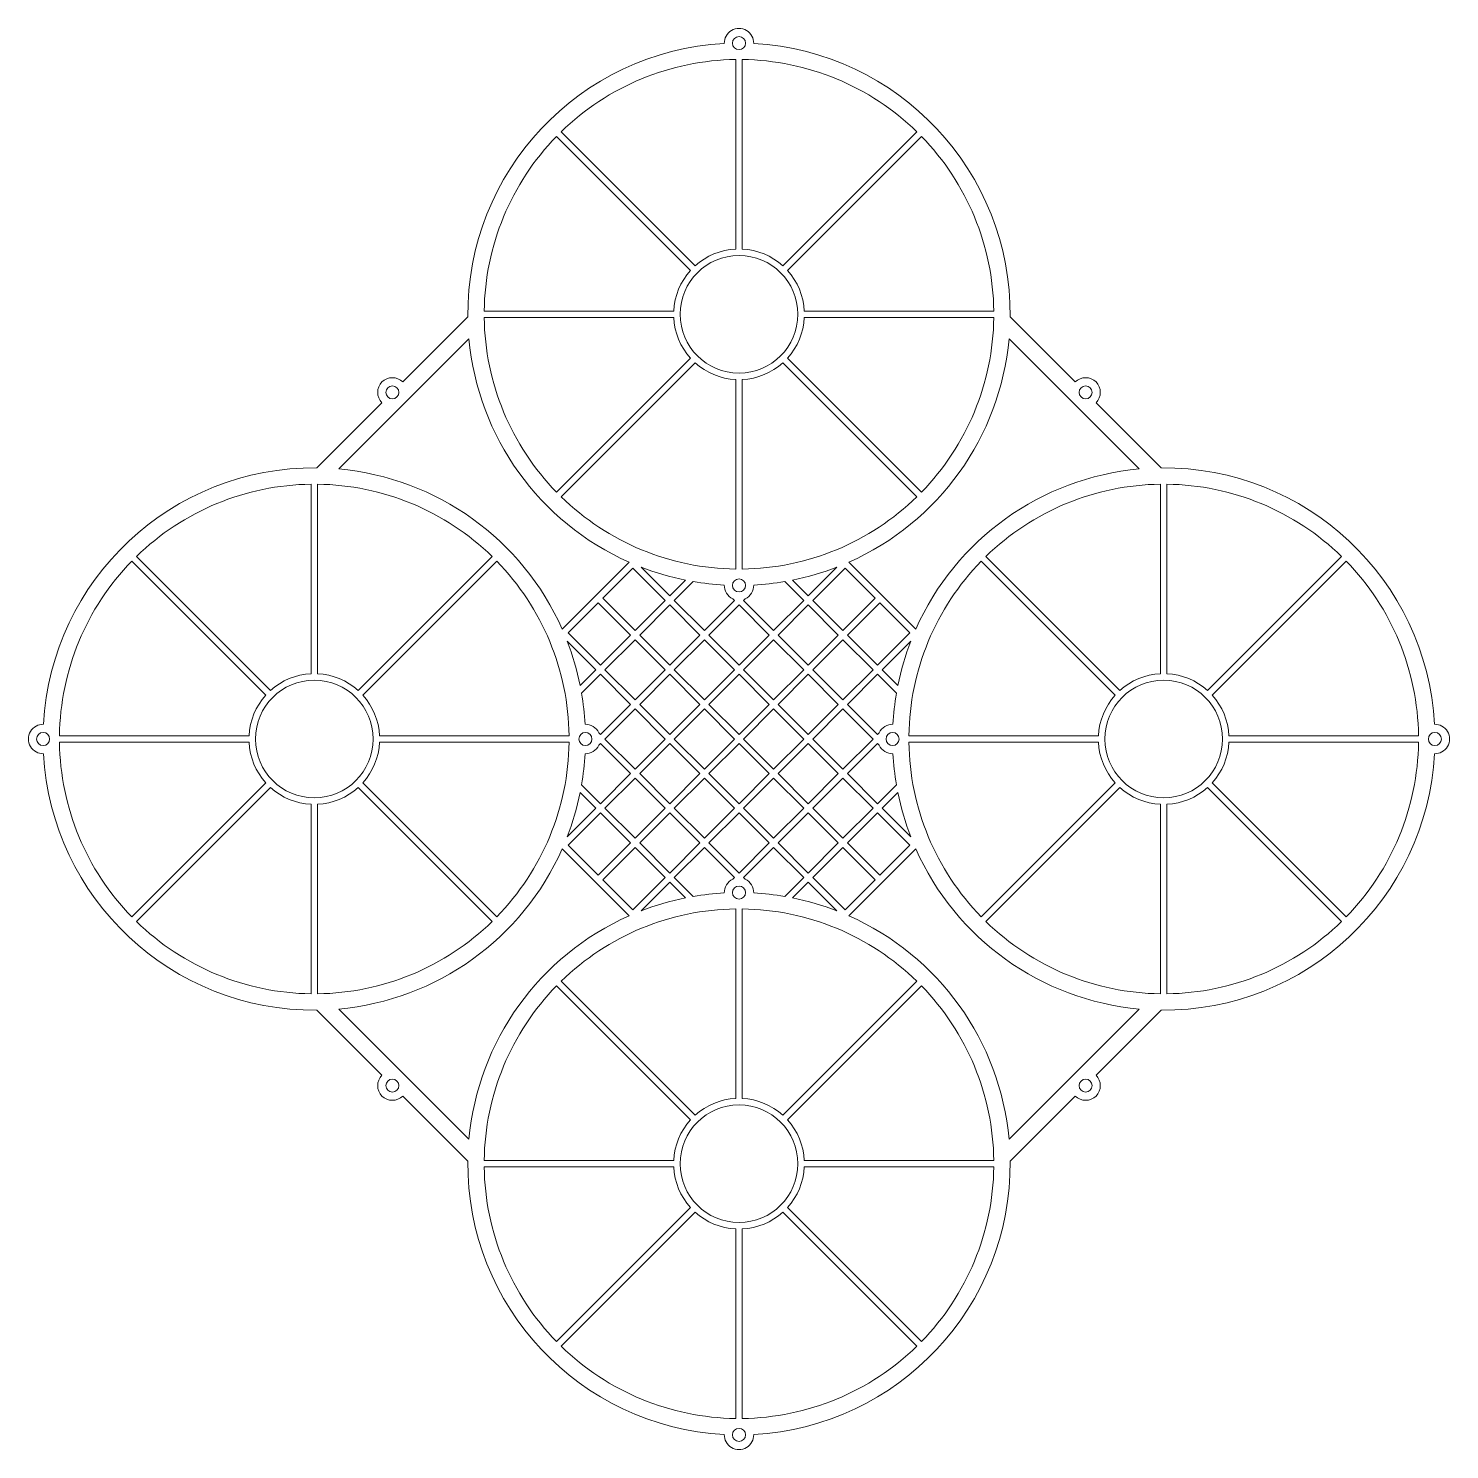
# Model space of a CAD drawing. Header units: millimetres. Extents: x -109 to 109, y -109 to 109.
import ezdxf

# ---------------------------------------------------------------- set-up
doc = ezdxf.new("R2010")
doc.units = ezdxf.units.MM
doc.layers.get('0').update_dxf_attribs({"lineweight": 0})

msp = doc.modelspace()

# ---------------------------------------------------------------- linework, layer by layer
for p, q in [((-0.5, 74.99), (-0.5, 104)), ((0.5, 74.99), (0.5, 104)), ((-7.42, 71.71), (-27.93, 92.22)), ((-6.71, 72.42), (-27.22, 92.93)), ((6.71, 72.42), (27.22, 92.93)), ((7.42, 71.71), (27.93, 92.22)), ((-39, 65.5), (-9.99, 65.5)), ((9.99, 65.5), (39, 65.5)), ((-51.46, 54.65), (-41.5, 64.61)), ((-39, 64.5), (-9.99, 64.5)), ((9.99, 64.5), (39, 64.5)), ((41.5, 64.61), (51.46, 54.65)), ((-61.24, 41.33), (-41.33, 61.24)), ((41.33, 61.24), (61.24, 41.33)), ((-27.93, 37.78), (-7.42, 58.29)), ((-27.22, 37.07), (-6.71, 57.58)), ((27.22, 37.07), (6.71, 57.58)), ((27.93, 37.78), (7.42, 58.29)), ((-0.5, 26), (-0.5, 55.01)), ((0.5, 26), (0.5, 55.01)), ((-64.61, 41.5), (-54.65, 51.46)), ((54.65, 51.46), (64.61, 41.5)), ((-65.5, 9.99), (-65.5, 39)), ((-64.5, 9.99), (-64.5, 39)), ((64.5, 9.99), (64.5, 39)), ((65.5, 9.99), (65.5, 39)), ((-72.42, 6.71), (-92.93, 27.22)), ((-71.71, 7.42), (-92.22, 27.93)), ((-58.29, 7.42), (-37.78, 27.93)), ((-57.58, 6.71), (-37.07, 27.22)), ((-16.79, 27.05), (-27.05, 16.79)), ((-16.26, 26.16), (-20.86, 21.57)), ((-11.31, 21.21), (-16.26, 26.16)), ((-10.61, 21.92), (-14.99, 26.3)), ((10.61, 21.92), (14.99, 26.3)), ((11.31, 21.21), (16.26, 26.16)), ((16.26, 26.16), (20.86, 21.57)), ((16.79, 27.05), (27.05, 16.79)), ((57.58, 6.71), (37.07, 27.22)), ((58.29, 7.42), (37.78, 27.93)), ((71.71, 7.42), (92.22, 27.93)), ((72.42, 6.71), (92.93, 27.22)), ((-10.61, 21.92), (-8.21, 24.32)), ((-9.9, 21.21), (-7.02, 24.1)), ((0.5, 26), (0.5, 26)), ((9.9, 21.21), (7.02, 24.1)), ((10.61, 21.92), (8.21, 24.32)), ((-21.57, 20.86), (-26.16, 16.26)), ((-16.62, 15.91), (-21.57, 20.86)), ((-15.91, 16.62), (-20.86, 21.57)), ((-15.91, 16.62), (-11.31, 21.21)), ((-15.2, 15.91), (-10.61, 20.51)), ((-6.01, 15.91), (-10.61, 20.51)), ((-5.3, 16.62), (-9.9, 21.21)), ((-5.3, 16.62), (-0.71, 21.21)), ((-4.6, 15.91), (0, 20.51)), ((-0.71, 21.21), (-0.96, 21.46)), ((4.6, 15.91), (0, 20.51)), ((0.71, 21.21), (0.96, 21.46)), ((5.3, 16.62), (0.71, 21.21)), ((5.3, 16.62), (9.9, 21.21)), ((6.01, 15.91), (10.61, 20.51)), ((15.2, 15.91), (10.61, 20.51)), ((15.91, 16.62), (11.31, 21.21)), ((15.91, 16.62), (20.86, 21.57)), ((16.62, 15.91), (21.57, 20.86)), ((21.57, 20.86), (26.16, 16.26)), ((-21.21, 11.31), (-26.16, 16.26)), ((-21.21, 11.31), (-16.62, 15.91)), ((-10.61, 11.31), (-15.2, 15.91)), ((-10.61, 11.31), (-6.01, 15.91)), ((0, 11.31), (-4.6, 15.91)), ((0, 11.31), (4.6, 15.91)), ((10.61, 11.31), (6.01, 15.91)), ((10.61, 11.31), (15.2, 15.91)), ((21.21, 11.31), (16.62, 15.91)), ((21.21, 11.31), (26.16, 16.26)), ((-21.92, 10.61), (-26.3, 14.99)), ((-20.51, 10.61), (-15.91, 15.2)), ((-11.31, 10.61), (-15.91, 15.2)), ((-9.9, 10.61), (-5.3, 15.2)), ((-0.71, 10.61), (-5.3, 15.2)), ((0.71, 10.61), (5.3, 15.2)), ((9.9, 10.61), (5.3, 15.2)), ((11.31, 10.61), (15.91, 15.2)), ((20.51, 10.61), (15.91, 15.2)), ((21.92, 10.61), (26.3, 14.99)), ((-24.32, 8.21), (-21.92, 10.61)), ((-24.1, 7.02), (-21.21, 9.9)), ((-16.62, 5.3), (-21.21, 9.9)), ((-15.91, 6.01), (-20.51, 10.61)), ((-15.91, 6.01), (-11.31, 10.61)), ((-15.2, 5.3), (-10.61, 9.9)), ((-6.01, 5.3), (-10.61, 9.9)), ((-5.3, 6.01), (-9.9, 10.61)), ((-5.3, 6.01), (-0.71, 10.61)), ((-4.6, 5.3), (0, 9.9)), ((4.6, 5.3), (0, 9.9)), ((5.3, 6.01), (0.71, 10.61)), ((5.3, 6.01), (9.9, 10.61)), ((6.01, 5.3), (10.61, 9.9)), ((15.2, 5.3), (10.61, 9.9)), ((15.91, 6.01), (11.31, 10.61)), ((15.91, 6.01), (20.51, 10.61)), ((16.62, 5.3), (21.21, 9.9)), ((24.1, 7.02), (21.21, 9.9)), ((24.32, 8.21), (21.92, 10.61)), ((-21.21, 0.71), (-16.62, 5.3)), ((-20.51, 0), (-15.91, 4.6)), ((-11.31, 0), (-15.91, 4.6)), ((-10.61, 0.71), (-15.2, 5.3)), ((-10.61, 0.71), (-6.01, 5.3)), ((-9.9, 0), (-5.3, 4.6)), ((-0.71, 0), (-5.3, 4.6)), ((0, 0.71), (-4.6, 5.3)), ((0, 0.71), (4.6, 5.3)), ((0.71, 0), (5.3, 4.6)), ((9.9, 0), (5.3, 4.6)), ((10.61, 0.71), (6.01, 5.3)), ((10.61, 0.71), (15.2, 5.3)), ((11.31, 0), (15.91, 4.6)), ((20.51, 0), (15.91, 4.6)), ((21.21, 0.71), (16.62, 5.3)), ((-104, 0.5), (-74.99, 0.5)), ((-55.01, 0.5), (-26, 0.5)), ((-21.21, 0.71), (-21.46, 0.96)), ((-15.91, -4.6), (-20.51, 0)), ((-15.91, -4.6), (-11.31, 0)), ((5.3, -4.6), (0.71, 0)), ((15.91, -4.6), (11.31, 0)), ((15.91, -4.6), (20.51, 0)), ((21.21, 0.71), (21.46, 0.96)), ((26, 0.5), (55.01, 0.5)), ((74.99, 0.5), (104, 0.5)), ((-104, -0.5), (-74.99, -0.5)), ((-55.01, -0.5), (-26, -0.5)), ((-21.46, -0.96), (-21.21, -0.71)), ((-16.62, -5.3), (-21.21, -0.71)), ((-15.2, -5.3), (-10.61, -0.71)), ((-6.01, -5.3), (-10.61, -0.71)), ((-5.3, -4.6), (-9.9, 0)), ((-5.3, -4.6), (-0.71, 0)), ((-4.6, -5.3), (0, -0.71)), ((4.6, -5.3), (0, -0.71)), ((5.3, -4.6), (9.9, 0)), ((6.01, -5.3), (10.61, -0.71)), ((15.2, -5.3), (10.61, -0.71)), ((16.62, -5.3), (21.21, -0.71)), ((21.46, -0.96), (21.21, -0.71)), ((26, -0.5), (55.01, -0.5)), ((74.99, -0.5), (104, -0.5)), ((-21.21, -9.9), (-16.62, -5.3)), ((-20.51, -10.61), (-15.91, -6.01)), ((-11.31, -10.61), (-15.91, -6.01)), ((-10.61, -9.9), (-15.2, -5.3)), ((-10.61, -9.9), (-6.01, -5.3)), ((-9.9, -10.61), (-5.3, -6.01)), ((-0.71, -10.61), (-5.3, -6.01)), ((0, -9.9), (-4.6, -5.3)), ((0, -9.9), (4.6, -5.3)), ((0.71, -10.61), (5.3, -6.01)), ((9.9, -10.61), (5.3, -6.01)), ((10.61, -9.9), (6.01, -5.3)), ((10.61, -9.9), (15.2, -5.3)), ((11.31, -10.61), (15.91, -6.01)), ((20.51, -10.61), (15.91, -6.01)), ((21.21, -9.9), (16.62, -5.3)), ((-92.93, -27.22), (-72.42, -6.71)), ((-92.22, -27.93), (-71.71, -7.42)), ((-37.78, -27.93), (-58.29, -7.42)), ((-37.07, -27.22), (-57.58, -6.71)), ((-21.92, -10.61), (-24.32, -8.21)), ((-21.21, -9.9), (-24.1, -7.02)), ((21.21, -9.9), (24.1, -7.02)), ((21.92, -10.61), (24.32, -8.21)), ((37.07, -27.22), (57.58, -6.71)), ((37.78, -27.93), (58.29, -7.42)), ((92.22, -27.93), (71.71, -7.42)), ((92.93, -27.22), (72.42, -6.71)), ((-65.5, -39), (-65.5, -9.99)), ((-64.5, -39), (-64.5, -9.99)), ((-26.3, -14.99), (-21.92, -10.61)), ((-15.91, -15.2), (-20.51, -10.61)), ((-15.91, -15.2), (-11.31, -10.61)), ((-5.3, -15.2), (-9.9, -10.61)), ((-5.3, -15.2), (-0.71, -10.61)), ((5.3, -15.2), (0.71, -10.61)), ((5.3, -15.2), (9.9, -10.61)), ((15.91, -15.2), (11.31, -10.61)), ((15.91, -15.2), (20.51, -10.61)), ((26.3, -14.99), (21.92, -10.61)), ((64.5, -39), (64.5, -9.99)), ((65.5, -39), (65.5, -9.99)), ((-26.16, -16.26), (-21.21, -11.31)), ((-16.62, -15.91), (-21.21, -11.31)), ((-15.2, -15.91), (-10.61, -11.31)), ((-6.01, -15.91), (-10.61, -11.31)), ((-4.6, -15.91), (0, -11.31)), ((4.6, -15.91), (0, -11.31)), ((6.01, -15.91), (10.61, -11.31)), ((15.2, -15.91), (10.61, -11.31)), ((16.62, -15.91), (21.21, -11.31)), ((26.16, -16.26), (21.21, -11.31)), ((-27.05, -16.79), (-16.79, -27.05)), ((-26.16, -16.26), (-21.57, -20.86)), ((-21.57, -20.86), (-16.62, -15.91)), ((-20.86, -21.57), (-15.91, -16.62)), ((-11.31, -21.21), (-15.91, -16.62)), ((-10.61, -20.51), (-15.2, -15.91)), ((-10.61, -20.51), (-6.01, -15.91)), ((-9.9, -21.21), (-5.3, -16.62)), ((-0.71, -21.21), (-5.3, -16.62)), ((0, -20.51), (-4.6, -15.91)), ((0, -20.51), (4.6, -15.91)), ((0.71, -21.21), (5.3, -16.62)), ((9.9, -21.21), (5.3, -16.62)), ((10.61, -20.51), (6.01, -15.91)), ((10.61, -20.51), (15.2, -15.91)), ((11.31, -21.21), (15.91, -16.62)), ((20.86, -21.57), (15.91, -16.62)), ((21.57, -20.86), (16.62, -15.91)), ((16.79, -27.05), (27.05, -16.79)), ((21.57, -20.86), (26.16, -16.26)), ((-20.86, -21.57), (-16.26, -26.16)), ((-16.26, -26.16), (-11.31, -21.21)), ((-7.02, -24.1), (-9.9, -21.21)), ((-0.96, -21.46), (-0.71, -21.21)), ((0.96, -21.46), (0.71, -21.21)), ((7.02, -24.1), (9.9, -21.21)), ((16.26, -26.16), (11.31, -21.21)), ((16.26, -26.16), (20.86, -21.57)), ((-14.99, -26.3), (-10.61, -21.92)), ((-8.21, -24.32), (-10.61, -21.92)), ((8.21, -24.32), (10.61, -21.92)), ((14.99, -26.3), (10.61, -21.92)), ((-0.5, -55.01), (-0.5, -26)), ((0.5, -55.01), (0.5, -26)), ((-64.5, -39), (-64.5, -39)), ((-7.42, -58.29), (-27.93, -37.78)), ((-6.71, -57.58), (-27.22, -37.07)), ((6.71, -57.58), (27.22, -37.07)), ((7.42, -58.29), (27.93, -37.78)), ((65.5, -39), (65.5, -39)), ((-64.61, -41.5), (-54.65, -51.46)), ((-61.24, -41.33), (-41.33, -61.24)), ((61.24, -41.33), (41.33, -61.24)), ((64.61, -41.5), (54.65, -51.46)), ((-51.46, -54.65), (-41.5, -64.61)), ((51.46, -54.65), (41.5, -64.61)), ((-39, -64.5), (-9.99, -64.5)), ((9.99, -64.5), (39, -64.5)), ((-39, -65.5), (-9.99, -65.5)), ((9.99, -65.5), (39, -65.5)), ((-27.93, -92.22), (-7.42, -71.71)), ((27.93, -92.22), (7.42, -71.71)), ((-27.22, -92.93), (-6.71, -72.42)), ((27.22, -92.93), (6.71, -72.42)), ((-0.5, -104), (-0.5, -74.99)), ((0.5, -104), (0.5, -74.99)), ((0.5, -104), (0.5, -104))]:
    msp.add_line(p, q)
for centre, radius in [((0, 106.5), 1), ((0, 65), 9), ((-53.05, 53.05), 1), ((53.05, 53.05), 1), ((0, 23.5), 1), ((-65, 0), 9), ((65, 0), 9), ((-106.5, 0), 1), ((-23.5, 0), 1), ((23.5, 0), 1), ((106.5, 0), 1), ((0, -23.5), 1), ((-53.05, -53.05), 1), ((53.05, -53.05), 1), ((0, -65), 9), ((0, -106.5), 1)]:
    msp.add_circle(centre, radius)
for centre, radius, start, end in [((0, 106.5), 2.25, 358.4466, 181.5534), ((0, 65), 41.5, 93.1068, 180.5376), ((0, 65), 41.5, 359.4624, 86.8932), ((0, 65), 39, 90.7346, 134.2654), ((0, 65), 39, 45.7346, 89.2654), ((0, 65), 39, 135.7346, 179.2654), ((0, 65), 39, 0.7346, 44.2654), ((0, 65), 10, 92.866, 132.134), ((0, 65), 10, 47.866, 87.134), ((0, 65), 10, 137.866, 177.134), ((0, 65), 10, 2.866, 42.134), ((0, 65), 39, 180.7346, 224.2654), ((0, 65), 10, 182.866, 222.134), ((0, 65), 10, 317.866, 357.134), ((0, 65), 39, 315.7346, 359.2654), ((0, 65), 41.5, 185.1932, 246.1327), ((0, 65), 41.5, 293.8673, 354.8068), ((0, 65), 10, 227.866, 267.134), ((0, 65), 10, 272.866, 312.134), ((-53.05, 53.05), 2.25, 45, 225), ((53.05, 53.05), 2.25, 315, 135), ((-65, 0), 41.5, 89.4624, 176.8932), ((-65, 0), 41.5, 23.8673, 84.8068), ((65, 0), 41.5, 95.1932, 156.1327), ((65, 0), 41.5, 3.1068, 90.5376), ((-65, 0), 39, 90.7346, 134.2654), ((-65, 0), 39, 45.7346, 89.2654), ((0, 65), 39, 225.7346, 269.2654), ((0, 65), 39, 270.7346, 314.2654), ((65, 0), 39, 90.7346, 134.2654), ((65, 0), 39, 45.7346, 89.2654), ((-65, 0), 39, 135.7346, 179.2654), ((-65, 0), 39, 0.7346, 44.2654), ((0, 65), 41.5, 248.8304, 258.5937), ((0, 65), 41.5, 281.4063, 291.1696), ((65, 0), 39, 135.7346, 179.2654), ((65, 0), 39, 0.7346, 44.2654), ((0, 65), 41.5, 260.2676, 266.8932), ((0, 65), 41.5, 273.1068, 279.7324), ((0, 23.5), 2.25, 178.4466, 244.7979), ((0, 23.5), 2.25, 295.2021, 1.5534), ((-65, 0), 41.5, 11.4063, 21.1696), ((65, 0), 41.5, 158.8304, 168.5937), ((-65, 0), 10, 92.866, 132.134), ((-65, 0), 10, 47.866, 87.134), ((65, 0), 10, 92.866, 132.134), ((65, 0), 10, 47.866, 87.134), ((-65, 0), 10, 137.866, 177.134), ((-65, 0), 10, 2.866, 42.134), ((-65, 0), 41.5, 3.1068, 9.7324), ((65, 0), 41.5, 170.2676, 176.8932), ((65, 0), 10, 137.866, 177.134), ((65, 0), 10, 2.866, 42.134), ((-106.5, 0), 2.25, 88.4466, 271.5534), ((-23.5, 0), 2.25, 25.2021, 91.5534), ((23.5, 0), 2.25, 88.4466, 154.7979), ((106.5, 0), 2.25, 268.4466, 91.5534), ((-65, 0), 39, 180.7346, 224.2654), ((-65, 0), 10, 182.866, 222.134), ((-65, 0), 10, 317.866, 357.134), ((-65, 0), 39, 315.7346, 359.2654), ((-23.5, 0), 2.25, 268.4466, 334.7979), ((23.5, 0), 2.25, 205.2021, 271.5534), ((65, 0), 39, 180.7346, 224.2654), ((65, 0), 10, 182.866, 222.134), ((65, 0), 10, 317.866, 357.134), ((65, 0), 39, 315.7346, 359.2654), ((-65, 0), 41.5, 183.1068, 270.5376), ((-65, 0), 41.5, 350.2676, 356.8932), ((65, 0), 41.5, 183.1068, 189.7324), ((65, 0), 41.5, 269.4624, 356.8932), ((-65, 0), 10, 227.866, 267.134), ((-65, 0), 10, 272.866, 312.134), ((-65, 0), 41.5, 338.8304, 348.5937), ((65, 0), 41.5, 191.4063, 201.1696), ((65, 0), 10, 227.866, 267.134), ((65, 0), 10, 272.866, 312.134), ((-65, 0), 41.5, 275.1932, 336.1327), ((65, 0), 41.5, 203.8673, 264.8068), ((0, -23.5), 2.25, 115.2021, 181.5534), ((0, -23.5), 2.25, 358.4466, 64.7979), ((0, -65), 41.5, 93.1068, 99.7324), ((0, -65), 41.5, 80.2676, 86.8932), ((0, -65), 39, 90.7346, 134.2654), ((0, -65), 41.5, 101.4063, 111.1696), ((0, -65), 39, 45.7346, 89.2654), ((0, -65), 41.5, 68.8304, 78.5937), ((-65, 0), 39, 225.7346, 269.2654), ((-65, 0), 39, 270.7346, 314.2654), ((0, -65), 41.5, 113.8673, 174.8068), ((0, -65), 41.5, 5.1932, 66.1327), ((65, 0), 39, 225.7346, 269.2654), ((65, 0), 39, 270.7346, 314.2654), ((0, -65), 39, 135.7346, 179.2654), ((0, -65), 39, 0.7346, 44.2654), ((-53.05, -53.05), 2.25, 135, 315), ((53.05, -53.05), 2.25, 225, 45), ((0, -65), 10, 92.866, 132.134), ((0, -65), 10, 47.866, 87.134), ((0, -65), 10, 137.866, 177.134), ((0, -65), 10, 2.866, 42.134), ((0, -65), 41.5, 179.4624, 266.8932), ((0, -65), 41.5, 273.1068, 0.5376), ((0, -65), 39, 180.7346, 224.2654), ((0, -65), 10, 182.866, 222.134), ((0, -65), 10, 317.866, 357.134), ((0, -65), 39, 315.7346, 359.2654), ((0, -65), 10, 227.866, 267.134), ((0, -65), 10, 272.866, 312.134), ((0, -65), 39, 225.7346, 269.2654), ((0, -65), 39, 270.7346, 314.2654), ((0, -106.5), 2.25, 178.4466, 1.5534)]:
    msp.add_arc(centre, radius, start, end)

doc.saveas('drawing.dxf')
